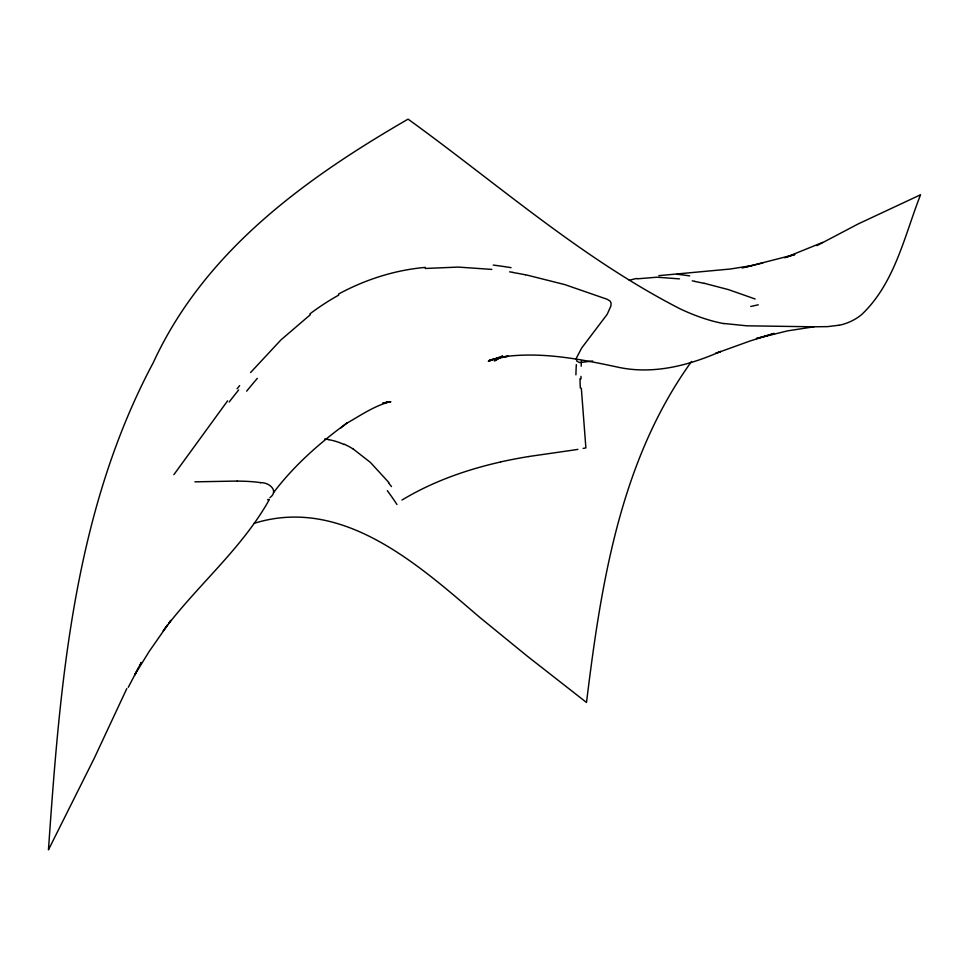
<?xml version="1.0" encoding="UTF-8"?>
<svg xmlns="http://www.w3.org/2000/svg" width="969" height="969" viewBox="0 0 969 969"><rect width="100%" height="100%" fill="white"/><g stroke="black" fill="none" stroke-linecap="round" stroke-linejoin="round"><path stroke-width="1.45" d="M581.17 366.209L581.436 360.831M126.818 688.571L94.284 758.194L48.45 849.861C60.03 684.041 73.487 512.129 153.259 362.672C204.532 251.213 304.981 178.756 408.082 119.139C497.436 183.771 581.327 258.19 679.996 308.784A311.267 138.712 55.5 0 0 723.94 323.634M128.271 687.312L138.591 667.677M139.96 665.061L141.341 662.445L134.57 675.102L149.117 651.543L167.564 625.078M269.406 499.447C241.729 549.084 196.925 585.579 163.264 630.807L167.467 625.017M691.539 361.473C620.039 460.626 601.059 584.15 586.499 702.464L527.051 655.965L479.292 616.987C417.809 564.285 342.214 495.983 254.157 523.321M169.2 622.728L170.823 620.366L169.151 622.692M173.875 474.665L227.594 400.839M273.573 492.567C294.152 465.326 320.061 442.603 347.508 422.593L340.519 428.189M237.09 388.787L239.646 385.626M250.547 372.568L281.01 339.853L310.419 314.634M269.951 497.654C279.351 490.641 268.752 482.065 260.419 482.707M267.638 499.859L268.256 499.301M401.965 500.052C432.307 481.714 466.137 469.747 500.61 461.971M500.537 357.367L494.456 360.892L502.645 356.18M346.393 423.465C360.589 415.41 374.276 405.841 390.265 401.663L382.852 403.031L390.87 401.832L386.546 402.292M817 245.605L858.013 224.021L920.55 194.781C904.44 235.83 894.896 283.105 861.707 314.513A285.637 119.89 56.8 0 1 838.851 325.342M822.693 242.383L786.077 257.269M502.402 356.035L488.291 361.292L496.903 358.324L489.515 360.153L508.216 356.229L500.464 357.222C539.648 351.166 578.941 358.857 617.192 367.009C652.355 374.955 688.402 365.713 720.621 351.456L715.74 353.37L750.139 340.955L774.279 333.433L756.438 338.532L787.543 330.877L813.936 326.795L827.623 326.626L838.803 325.245M784.72 257.778L794.81 254.532L742.157 268.001M746.3 266.984L762.869 262.914M750.733 306.47L758.279 304.811M592.689 361.013L579.656 362.588L576.93 361.255L576.216 358.445L581.642 348.065L607.212 314.283L610.918 305.95L611.076 302.982L610.131 301.129L607.236 299.3L564.782 284.595L525.416 274.687M583.181 448.417L585.882 447.908L581.327 388.157M637.19 278.83L656.958 277.207L679.535 278.878M528.432 456.556L574.048 449.979A138.301 28.307 -20.4 0 0 577.899 449.35M752.041 265.53L730.517 268.994L658.872 275.644M425.282 268.474L458.143 267.081L491.852 269.406M194.914 481.847L237.441 481.048M813.936 326.795L746.881 325.814L723.891 323.489M324.603 439.102L328.515 439.502M509.585 271.829L512.916 272.374M692.241 280.853L694.7 281.301M704.1 283.251L728.627 289.67L755.142 298.997M344.14 444.141L348.719 446.394A123.608 89.015 86.3 0 1 353.176 449.01M353.188 448.986L370.424 462.431L388.835 482.514M581 376.42L581.012 378.879M387.309 490.665A394.528 321.32 -61 0 1 396.963 504.498M500.694 461.898A176.891 32.704 -18.7 0 1 528.335 456.605M580.298 387.927A365.81 253.272 30.7 0 1 580.043 378.625M575.913 374.846A422.46 286.109 33 0 1 576.337 364.574M629.317 280.368A175.849 100.752 56.1 0 1 636.984 278.418M676.992 274.288A373.235 185.6 42.8 0 1 689.698 275.899M694.773 281.446A314.864 151.903 41.3 0 1 704.172 283.396M229.205 401.965A509.064 364.392 -49.5 0 1 238.653 389.974M246.647 391.161A578.081 452.68 -49.5 0 1 257.318 378.358M309.923 313.859A224.469 190.275 -48.5 0 1 338.762 295.073M338.423 294.104A220.217 184.219 -47.9 0 1 425.367 267.396M493.233 265.082A544.602 439.95 -47.2 0 1 511.063 267.674M512.867 272.495A444.214 348.658 -39 0 1 525.355 274.808M237.308 481.121A225.959 48.523 -16 0 1 260.613 482.623M388.496 482.816A444.904 364.986 -47.9 0 1 391.476 486.583M328.503 439.672A102.557 73.801 86 0 1 344.056 444.541"/></g></svg>
